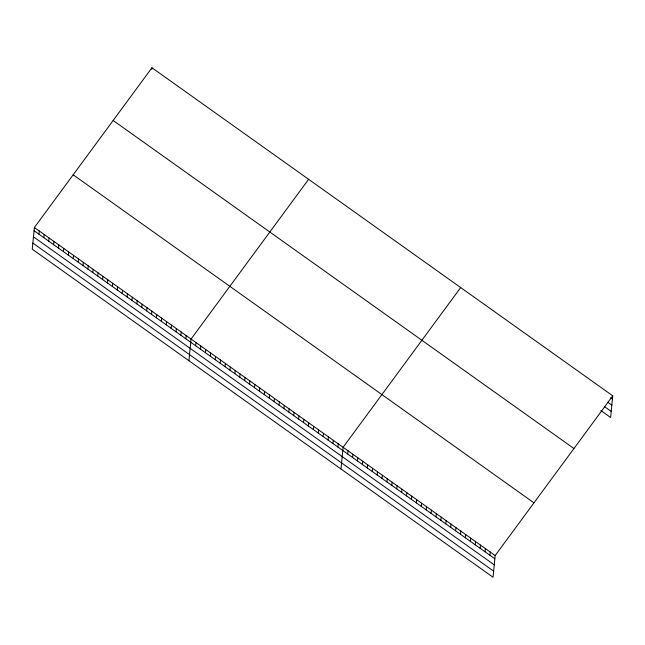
<?xml version="1.0" encoding="UTF-8"?>
<svg xmlns="http://www.w3.org/2000/svg" width="645" height="645" viewBox="0 0 645 645"><rect width="100%" height="100%" fill="white"/><g stroke="black" fill="none" stroke-linecap="round" stroke-linejoin="round"><path stroke-width="0.97" d="M34.379 227.508L32.25 249.188L493.046 577.235L495.166 555.555L612.75 395.812L151.954 67.765L34.379 227.508L495.166 555.555M38.958 234.208L39.272 230.991M43.852 237.699L44.166 234.474M48.746 241.182L49.06 237.965M53.64 244.665L53.962 241.448M58.542 248.156L58.856 244.931M63.436 251.639L63.75 248.422M68.33 255.122L68.644 251.905M73.224 258.605L73.546 255.388M78.126 262.096L78.44 258.879M83.02 265.579L83.334 262.362M87.914 269.062L88.228 265.845M92.807 272.553L93.13 269.328M97.709 276.036L98.024 272.819M102.603 279.519L102.918 276.302M107.497 283.01L107.812 279.785M112.391 286.493L112.714 283.276M117.293 289.976L117.608 286.759M122.187 293.467L122.502 290.242M127.081 296.95L127.396 293.733M151.801 69.378L151.954 67.765M131.975 300.433L132.298 297.216M136.877 303.916L137.191 300.699M141.771 307.407L142.085 304.19M146.665 310.89L146.979 307.673M151.559 314.373L151.881 311.156M156.461 317.864L156.775 314.639M161.355 321.347L161.669 318.13M166.249 324.83L166.563 321.613M171.143 328.321L171.465 325.096M176.045 331.804L176.359 328.587M180.939 335.287L181.253 332.07M185.833 338.778L186.147 335.553M188.921 360.724L191.049 339.044L308.624 179.302M195.637 345.752L195.951 342.535M200.539 349.243L200.853 346.026M205.449 352.734L205.763 349.517M210.351 356.225L210.665 353.008M215.253 359.725L215.575 356.5M220.163 363.216L220.477 359.991M225.065 366.707L225.379 363.49M229.975 370.198L230.289 366.981M234.877 373.689L235.191 370.472M239.779 377.18L240.101 373.963M244.689 380.671L245.003 377.454M249.591 384.162L249.905 380.945M254.501 387.661L254.815 384.436M259.403 391.152L259.717 387.927M264.305 394.643L264.627 391.426M269.215 398.134L269.529 394.917M274.117 401.625L274.431 398.408M279.027 405.116L279.341 401.9M283.929 408.608L284.243 405.391M288.831 412.099L289.154 408.882M293.741 415.598L294.056 412.373M298.643 419.089L298.958 415.872M303.553 422.58L303.868 419.363M308.455 426.071L308.77 422.854M313.357 429.562L313.68 426.345M318.267 433.053L318.582 429.836M323.169 436.544L323.484 433.327M328.079 440.035L328.394 436.818M332.981 443.534L333.296 440.309M337.883 447.025L338.206 443.808M340.979 468.979L343.108 447.299L460.691 287.557M347.695 454.007L348.01 450.791M352.605 457.499L352.92 454.282M357.507 460.99L357.822 457.773M362.409 464.481L362.732 461.264M367.319 467.98L367.634 464.755M372.221 471.471L372.536 468.246M377.132 474.962L377.446 471.745M382.034 478.453L382.348 475.236M386.936 481.944L387.258 478.727M391.846 485.435L392.16 482.218M396.748 488.926L397.062 485.709M401.658 492.417L401.972 489.2M406.56 495.916L406.874 492.691M411.462 499.407L411.784 496.182M416.372 502.898L416.686 499.682M421.274 506.39L421.588 503.173M426.184 509.881L426.498 506.664M431.086 513.372L431.4 510.155M435.988 516.863L436.31 513.646M440.898 520.354L441.212 517.137M445.8 523.853L446.114 520.628M450.71 527.344L451.024 524.127M455.612 530.835L455.926 527.618M460.514 534.326L460.836 531.109M465.424 537.817L465.738 534.6M470.326 541.308L470.64 538.091M475.236 544.799L475.55 541.582M480.138 548.29L480.452 545.073M485.04 551.789L485.363 548.564M489.95 555.281L490.265 552.064M612.75 395.812L610.622 417.492L600.818 410.51M610.799 397.868L612.436 399.037M607.751 402.214L611.839 405.125M604.679 406.745L611.218 411.405M113.157 120.486L573.945 448.525M73.175 174.795L533.971 502.842M34.064 230.725L494.852 558.772M33.459 236.82L494.255 564.859M32.847 243.092L493.643 571.139"/></g></svg>
